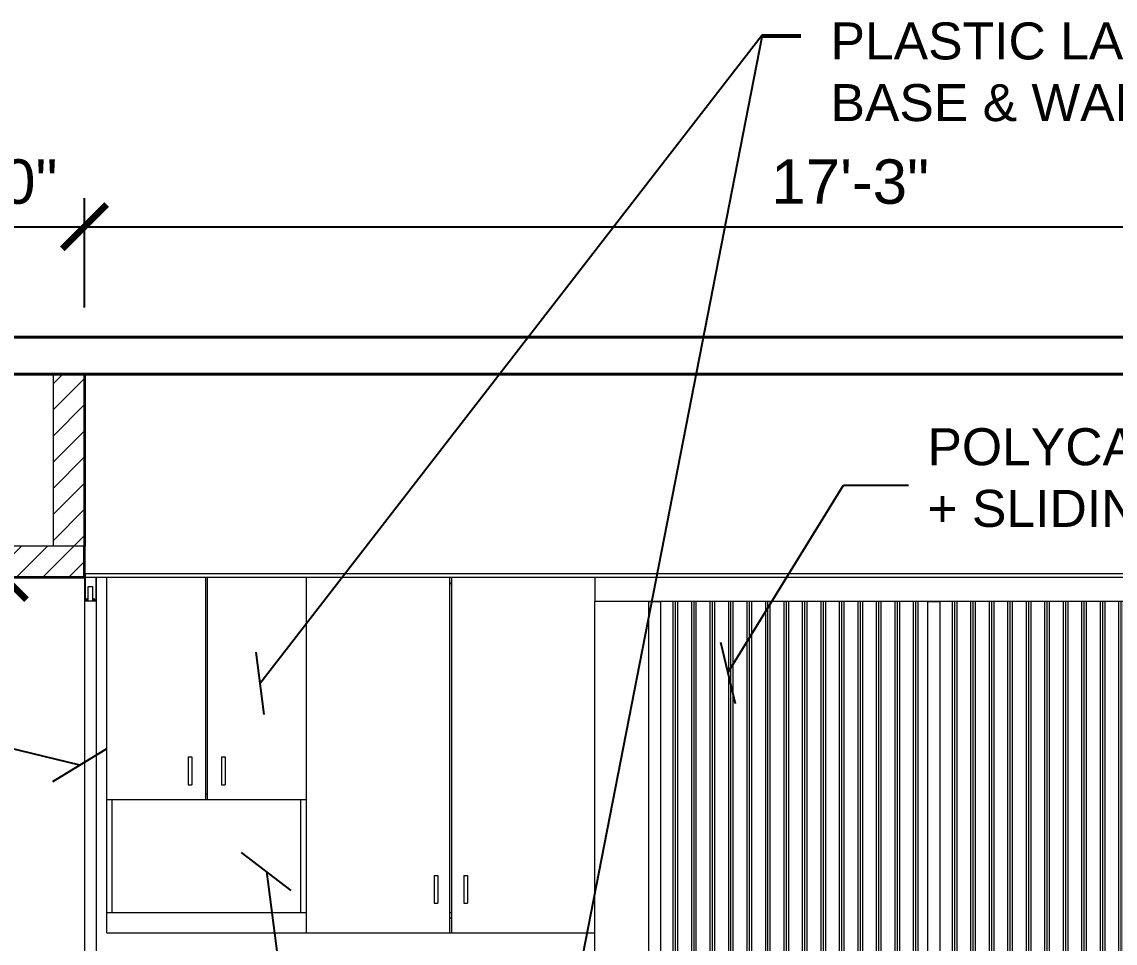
# Model space of a CAD drawing. Extents: x 65572 to 67208, y 30718 to 33598.
# Drawn here: x 66055.1 to 66202.9, y 33473.2 to 33597.7 of the extents above; entities that cross this region are included whole.
import ezdxf

# ---------------------------------------------------------------- set-up
doc = ezdxf.new("R2010")
doc.units = 0
doc.header["$LTSCALE"] = 0.5
doc.header["$MEASUREMENT"] = 0
doc.layers.get('0').update_dxf_attribs({"linetype": 'CONTINUOUS'})
doc.layers.get('DEFPOINTS').update_dxf_attribs({"linetype": 'CONTINUOUS', "lineweight": 5})
for name, color, linetype, lineweight in [('Annotations', 40, 'CONTINUOUS', 5), ('Framing', 142, 'CONTINUOUS', 13), ('Hatches', 8, 'CONTINUOUS', 5), ('Structure', 7, 'CONTINUOUS', 40), ('Viewed', 150, 'CONTINUOUS', 9), ('Walls', 7, 'CONTINUOUS', 35)]:
    doc.layers.add(name, color=color, linetype=linetype, lineweight=lineweight)
doc.styles.get("Standard").update_dxf_attribs({"font": 'arial.ttf'})
doc.dimstyles.new('ARCH', dxfattribs={"dimscale": 96, "dimtxt": 0.0625, "dimasz": 0.0625, "dimexe": 0.04, "dimexo": 0.09375, "dimgap": 0.03125, "dimtad": 1, "dimdec": 0, "dimrnd": 0.0625, "dimzin": 3, "dimdsep": 46, "dimlunit": 4, "dimtxsty": 'Standard', "dimblk1": 'ARCHTICK', "dimblk2": 'ARCHTICK', "dimsah": 1, "dimcen": 0, "dimdle": 0.03125, "dimclrd": 256, "dimclre": 256, "dimclrt": 256, "dimazin": 0, "dimtfac": 1, "dimtdec": 0, "dimtmove": 2, "dimatfit": 3, "dimldrblk": 'OBLIQUE', "dimfxl": 0.3, "dimfxlon": 1, "dimfrac": 2, "dimarcsym": 0})

# ---------------------------------------------------------------- blocks, each defined once
blk = doc.blocks.new('_ArchTick')
at = {"const_width": 0.15}
blk.add_lwpolyline([(-0.5, -0.5), (0.5, 0.5)], dxfattribs=at)
blk = doc.blocks.new('*D24')
at = {"layer": 'Annotations', "linetype": 'ByBlock', "lineweight": -2}
for p, q in [((66052.77, 33413.58), (66052.77, 33525.56)), ((66060.62, 33522.56), (66056.61, 33522.56)), ((66048.62, 33416.58), (66056.61, 33416.58))]:
    blk.add_line(p, q, dxfattribs=at)
at = {"layer": 'DEFPOINTS', "color": 0}
for p in [(66051.62, 33522.56), (66052.77, 33522.56), (66039.62, 33416.58)]:
    blk.add_point(p, dxfattribs=at)
at = {"layer": 'Annotations', "lineweight": -2, "xscale": 6, "yscale": 6, "zscale": 6}
for p, rotation in [((66052.77, 33522.56), 89.99999999708135), ((66052.77, 33416.58), 269.9999999970813)]:
    blk.add_blockref('_ArchTick', p, dxfattribs=dict(at, rotation=rotation))
at = {"layer": 'Annotations', "insert": (66046.71, 33469.57), "char_height": 6, "attachment_point": 5, "rotation": 90}
blk.add_mtext('8\'-10"', dxfattribs=at)
blk = doc.blocks.new('_Oblique')
at = {"lineweight": -2}
blk.add_line((-0.5, -0.5), (0.5, 0.5), dxfattribs=at)
blk = doc.blocks.new('*D80')
at = {"layer": 'Annotations', "linetype": 'ByBlock', "lineweight": -2}
for p, q in [((66039.62, 33559.06), (66039.62, 33573.83)), ((66063.62, 33559.06), (66063.62, 33573.83)), ((66036.62, 33569.99), (66066.62, 33569.99))]:
    blk.add_line(p, q, dxfattribs=at)
at = {"layer": 'DEFPOINTS', "color": 0}
for p in [(66063.62, 33569.99), (66039.62, 33550.06), (66063.62, 33550.06)]:
    blk.add_point(p, dxfattribs=at)
at = {"layer": 'Annotations', "lineweight": -2, "xscale": 6, "yscale": 6, "zscale": 6, "rotation": 180}
blk.add_blockref('_ArchTick', (66039.62, 33569.99), dxfattribs=at)
at = {"layer": 'Annotations', "lineweight": -2, "xscale": 6, "yscale": 6, "zscale": 6}
blk.add_blockref('_ArchTick', (66063.62, 33569.99), dxfattribs=at)
at = {"layer": 'Annotations', "insert": (66051.62, 33576.05), "char_height": 6, "attachment_point": 5}
blk.add_mtext('2\'-0"', dxfattribs=at)
blk = doc.blocks.new('*D81')
at = {"layer": 'Annotations', "linetype": 'ByBlock', "lineweight": -2}
for p, q in [((66063.62, 33559.06), (66063.62, 33573.83)), ((66270.62, 33559.06), (66270.62, 33573.83)), ((66060.62, 33569.99), (66273.62, 33569.99))]:
    blk.add_line(p, q, dxfattribs=at)
at = {"layer": 'DEFPOINTS', "color": 0}
for p in [(66270.62, 33569.99), (66063.62, 33550.06), (66270.62, 33550.06)]:
    blk.add_point(p, dxfattribs=at)
at = {"layer": 'Annotations', "lineweight": -2, "xscale": 6, "yscale": 6, "zscale": 6, "rotation": 180}
blk.add_blockref('_ArchTick', (66063.62, 33569.99), dxfattribs=at)
at = {"layer": 'Annotations', "lineweight": -2, "xscale": 6, "yscale": 6, "zscale": 6}
blk.add_blockref('_ArchTick', (66270.62, 33569.99), dxfattribs=at)
at = {"layer": 'Annotations', "insert": (66167.12, 33576.05), "char_height": 6, "attachment_point": 5}
blk.add_mtext('17\'-3"', dxfattribs=at)

msp = doc.modelspace()

# ---------------------------------------------------------------- hatches: boundary and pattern name
at = {"layer": 'Hatches', "linetype": 'ByBlock'}
h = msp.add_hatch(dxfattribs=at)
h.set_pattern_fill('ANSI31', color=256, scale=20, style=0)
h.set_pattern_definition([(45, (0, 794.1224), (-1.76776695, 1.76776695), [])])
h.paths.add_polyline_path([(66043.87, 33550.06), (66039.62, 33550.06), (66039.62, 33534.06), (66039.62, 33534.06), (66039.62, 33533.56), (66039.62, 33526.81), (66043.87, 33526.81)])
h.paths.add_polyline_path([(66063.62, 33526.81), (66039.62, 33526.81), (66039.62, 33522.56), (66063.62, 33522.56)])
h.paths.add_polyline_path([(66063.62, 33550.06), (66059.37, 33550.06), (66059.37, 33526.81), (66063.62, 33526.81)])
at = {"layer": 'Hatches', "linetype": 'ByBlock', "true_color": 0xc9c9c9}
h = msp.add_hatch(dxfattribs=at)
h.set_pattern_fill('PLAST', color=9, scale=10, style=0)
h.set_pattern_definition([(90, (65793.8217, 32663.2632), (-2.5, 2e-16), []), (90, (65793.5092, 32663.2632), (-2.5, 2e-16), []), (90, (65793.1967, 32663.2632), (-2.5, 2e-16), [])])
h.paths.add_polyline_path([(66141.52, 33519.31), (66141.52, 33419.83), (66177.64, 33419.83), (66177.64, 33519.31)])
h = msp.add_hatch(dxfattribs=at)
h.set_pattern_fill('PLAST', color=9, scale=10, style=0)
h.set_pattern_definition([(90, (65831.572, 32663.2632), (-2.5, 2e-16), []), (90, (65831.2594, 32663.2632), (-2.5, 2e-16), []), (90, (65830.947, 32663.2632), (-2.5, 2e-16), [])])
h.paths.add_polyline_path([(66216.99, 33419.15), (66216.99, 33433.4), (66236.68, 33433.4), (66236.68, 33418.79), (66269, 33418.21), (66269, 33519.31), (66179.27, 33519.31), (66179.27, 33419.83)])

# ---------------------------------------------------------------- linework, layer by layer
at = {"color": 0}
msp.add_line((66113, 33521.81), (66113.25, 33521.81), dxfattribs=at)
at = {"layer": 'Framing'}
for p, q in [((66059.37, 33550.06), (66059.37, 33526.81)), ((66059.37, 33550.06), (66059.37, 33526.81)), ((66063.62, 33526.81), (66039.62, 33526.81)), ((66063.62, 33526.81), (66059.37, 33526.81)), ((66270.62, 33523.06), (66063.62, 33523.06)), ((66270.62, 33522.56), (66063.62, 33522.56)), ((66063.73, 33519.52), (66063.73, 33522.56)), ((66065.14, 33522.56), (66065.14, 33519.52)), ((66065.25, 33519.42), (66065.25, 33522.56)), ((66270.62, 33522.56), (66132.62, 33522.56)), ((66270.62, 33522.56), (66132.62, 33522.56)), ((66064.12, 33519.42), (66064.12, 33521.36)), ((66064.12, 33521.36), (66064.75, 33521.36)), ((66064.75, 33519.42), (66064.75, 33521.36)), ((66063.89, 33519.52), (66063.73, 33519.52)), ((66064, 33519.7), (66063.89, 33519.7)), ((66063.89, 33519.7), (66063.89, 33519.52)), ((66064, 33519.42), (66064, 33519.7)), ((66064.98, 33519.7), (66064.87, 33519.7)), ((66064.87, 33519.7), (66064.87, 33519.42)), ((66064.98, 33519.52), (66064.98, 33519.7)), ((66065.14, 33519.52), (66064.98, 33519.52)), ((66063.62, 33519.42), (66065.25, 33519.42)), ((66063.62, 33519.42), (66064, 33519.42)), ((66063.73, 33519.42), (66063.89, 33519.42)), ((66063.89, 33519.42), (66064, 33519.42)), ((66064.87, 33519.42), (66064.98, 33519.42)), ((66064.87, 33519.42), (66065.25, 33519.42)), ((66064.98, 33519.42), (66065.14, 33519.42))]:
    msp.add_line(p, q, dxfattribs=at)
at = {"layer": 'Structure'}
for p, q in [((65916.12, 33555.06), (66137.62, 33555.06)), ((66137.62, 33555.06), (66295.62, 33555.06)), ((65921.12, 33550.06), (66137.62, 33550.06)), ((66063.62, 33550.06), (66059.37, 33550.06)), ((66132.62, 33550.06), (66270.62, 33550.06)), ((66137.62, 33550.06), (66295.62, 33550.06))]:
    msp.add_line(p, q, dxfattribs=at)
at = {"layer": 'Viewed', "linetype": 'ByBlock'}
for p, q in [((66063.62, 33522.56), (66063.62, 33418.21)), ((66066.62, 33492.56), (66066.62, 33522.56)), ((66080, 33492.56), (66080, 33522.56)), ((66080.25, 33492.56), (66080.25, 33522.56)), ((66093.62, 33492.56), (66093.62, 33522.56)), ((66093.62, 33474.56), (66093.62, 33522.56)), ((66113, 33474.56), (66113, 33522.56)), ((66113.25, 33474.56), (66113.25, 33522.56)), ((66132.62, 33522.56), (66132.62, 33519.31)), ((66065.25, 33418.21), (66065.25, 33519.42)), ((66270.62, 33519.31), (66132.62, 33519.31)), ((66132.62, 33416.58), (66132.62, 33519.31)), ((66139.89, 33519.31), (66140.35, 33519.31)), ((66139.89, 33419.83), (66139.89, 33519.31)), ((66139.89, 33519.31), (66141.52, 33519.31)), ((66140, 33519.31), (66140.35, 33519.31)), ((66141.24, 33519.31), (66141.41, 33519.31)), ((66141.52, 33419.83), (66141.52, 33519.31)), ((66177.64, 33419.83), (66177.64, 33519.31)), ((66177.64, 33519.31), (66179.27, 33519.31)), ((66177.75, 33519.31), (66177.92, 33519.31)), ((66178.8, 33519.31), (66179.27, 33519.31)), ((66178.8, 33519.31), (66179.16, 33519.31)), ((66179.27, 33419.83), (66179.27, 33519.31)), ((66179.27, 33419.83), (66179.27, 33519.31)), ((66077.63, 33498.31), (66078.12, 33498.31)), ((66077.63, 33498.31), (66077.63, 33494.56)), ((66078.12, 33498.31), (66078.12, 33494.56)), ((66082.13, 33498.31), (66082.62, 33498.31)), ((66082.13, 33498.31), (66082.13, 33494.56)), ((66082.62, 33498.31), (66082.62, 33494.56)), ((66077.63, 33494.56), (66078.12, 33494.56)), ((66082.13, 33494.56), (66082.62, 33494.56)), ((66080, 33493.31), (66080.25, 33493.31)), ((66066.62, 33492.56), (66080, 33492.56)), ((66066.62, 33477.31), (66066.62, 33492.56)), ((66067.37, 33477.31), (66067.37, 33492.56)), ((66080, 33492.56), (66080.25, 33492.56)), ((66080.25, 33492.56), (66093.62, 33492.56)), ((66092.87, 33477.31), (66092.87, 33492.56)), ((66110.88, 33482.31), (66111.37, 33482.31)), ((66110.88, 33482.31), (66110.88, 33478.56)), ((66111.37, 33482.31), (66111.37, 33478.56)), ((66114.88, 33482.31), (66115.37, 33482.31)), ((66114.88, 33482.31), (66114.88, 33478.56)), ((66115.37, 33482.31), (66115.37, 33478.56)), ((66110.88, 33478.56), (66111.37, 33478.56)), ((66114.88, 33478.56), (66115.37, 33478.56)), ((66066.62, 33474.56), (66066.62, 33477.31)), ((66066.62, 33477.31), (66093.62, 33477.31)), ((66067.37, 33477.31), (66092.87, 33477.31)), ((66067.37, 33477.31), (66092.87, 33477.31)), ((66093.62, 33474.56), (66093.62, 33477.31)), ((66113, 33477.31), (66113.25, 33477.31)), ((66113, 33477.31), (66113.25, 33477.31)), ((66113, 33476.56), (66113.25, 33476.56)), ((66113, 33476.56), (66113.25, 33476.56)), ((66066.62, 33474.56), (66093.62, 33474.56)), ((66093.62, 33474.56), (66113, 33474.56)), ((66113, 33474.56), (66113.25, 33474.56)), ((66113.25, 33474.56), (66132.62, 33474.56))]:
    msp.add_line(p, q, dxfattribs=at)
at = {"layer": 'Walls'}
for p, q in [((66063.62, 33550.06), (66063.62, 33526.81)), ((66063.62, 33522.56), (66063.62, 33526.81)), ((66063.62, 33522.56), (66039.62, 33522.56)), ((66063.62, 33523.06), (66063.62, 33522.56))]:
    msp.add_line(p, q, dxfattribs=at)

# ---------------------------------------------------------------- texts
at = {"layer": 'Annotations', "char_height": 5, "attachment_point": 1}
for s, insert, width in [('{PLASTIC LAMINATE\\PBASE & WALL CABINETS}', (66164.46, 33597.6), 96.689), ('{POLYCARBONATE PANEL\\P+ SLIDING DOOR}', (66177.57, 33542.75), 94.6981)]:
    msp.add_mtext(s, dxfattribs=dict(at, insert=insert, width=width))

# ---------------------------------------------------------------- dimensions: what is measured, and where the dimension line sits
at = {"layer": 'Annotations', "linetype": 'ByBlock'}
for base, p1, p2, picture, middle in [((66063.62, 33569.99), (66039.62, 33550.06), (66063.62, 33550.06), '*D80', (66051.62, 33576.05)), ((66270.62, 33569.99), (66063.62, 33550.06), (66270.62, 33550.06), '*D81', (66167.12, 33576.05))]:
    dim = msp.add_linear_dim(base=base, p1=p1, p2=p2, dimstyle='ARCH', dxfattribs=at)
    dim.commit()
    dim.dimension.update_dxf_attribs({"geometry": picture, "text_midpoint": middle})
dim = msp.add_linear_dim(base=(66052.77, 33522.56), p1=(66039.62, 33416.58), p2=(66051.62, 33522.56), angle=90, dimstyle='ARCH', dxfattribs=at)
dim.commit()
dim.dimension.update_dxf_attribs({"geometry": '*D24', "text_midpoint": (66046.71, 33469.57)})

# ---------------------------------------------------------------- leaders
for points in [[(66087.32, 33508.26), (66155.24, 33595.93), (66160.43, 33595.93)], [(66123.02, 33430.69), (66155.24, 33595.65), (66160.43, 33595.65)], [(66150.59, 33509.69), (66166.21, 33535.04), (66174.99, 33535.04)], [(66062.97, 33497.19), (66030.17, 33505.21), (65979.1, 33505.21)], [(66088.2, 33482.84), (66101.65, 33380.81), (66106.84, 33380.81)]]:
    msp.add_leader(points, dimstyle='ARCH', dxfattribs=at)

doc.saveas('drawing.dxf')
